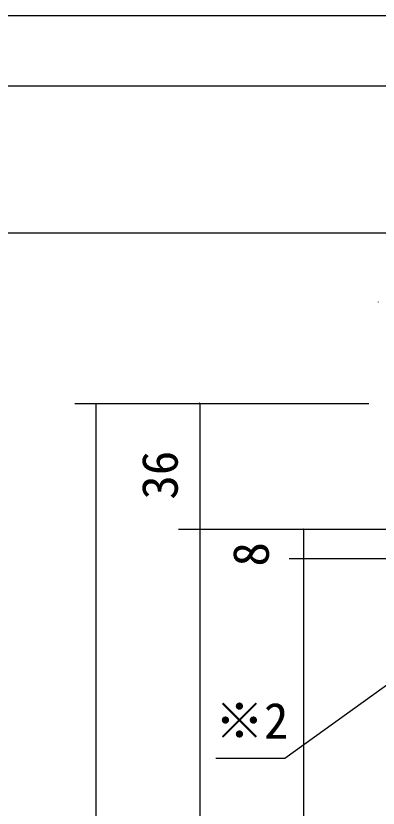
# Model space of a CAD drawing. Units: millimetres, scale not verified. Extents: x -800 to 800, y -554 to 554.
# Drawn here: x -591.8 to -488.4, y 327.5 to 554 of the extents above; entities that cross this region are included whole.
import ezdxf
from ezdxf.enums import TextEntityAlignment as Align

# ---------------------------------------------------------------- set-up
doc = ezdxf.new("R2010")
doc.units = ezdxf.units.MM
doc.header["$LTSCALE"] = 4
for name, color, linetype, lineweight in [('1-0', 7, 'Continuous', 25), ('1-4_0', 7, 'Continuous', 25), ('2-0', 7, 'Continuous', 25)]:
    doc.layers.add(name, color=color, linetype=linetype, lineweight=lineweight)
doc.styles.add('ＭＳ ゴシック', font='')
doc.styles.get('ＭＳ ゴシック').set_extended_font_data('MS Gothic')

msp = doc.modelspace()

# ---------------------------------------------------------------- linework, layer by layer
at = {"layer": '1-0'}
for p, q in [((-780, 534), (152, 534)), ((-780, 534), (152, 534)), ((-780, 492), (152, 492)), ((-780, 492), (152, 492))]:
    msp.add_line(p, q, dxfattribs=at)
at = {"layer": '1-4_0'}
for p, q in [((-780, 534), (152, 534)), ((-780, 492), (152, 492))]:
    msp.add_line(p, q, dxfattribs=at)
msp.add_lwpolyline([(-800, -554), (800, -554), (800, 554), (-800, 554)], close=True, dxfattribs=at)
at = {"layer": '2-0'}
for p, q in [((-574.961, 443.198), (-491.058, 443.198)), ((-568.962, 443.198), (-568.962, 184.929)), ((-568.927, 443.203), (-568.927, 443.198)), ((-539.317, 443.198), (-539.317, 184.929)), ((-539.277, 443.203), (-539.277, 443.198)), ((-545.316, 407.201), (-480.376, 407.201)), ((-539.277, 407.205), (-539.277, 407.201)), ((-509.672, 407.201), (-509.672, 184.929)), ((-509.628, 407.205), (-509.628, 407.201)), ((-513.757, 398.903), (-478.909, 398.903)), ((-509.628, 398.907), (-509.628, 398.903))]:
    msp.add_line(p, q, dxfattribs=at)
msp.add_lwpolyline([(-473.38, 371.748), (-514.977, 341.642), (-534.724, 341.642)], dxfattribs=at)
for centre, radius, start, end in [((-488.379, 472.168), 0.0364, 164.90664, 170.79719), ((-488.38, 472.168), 0.0351, 170.79726, 176.8722), ((-488.377, 472.168), 0.0375, 177.01984, 182.98016), ((-488.376, 472.168), 0.039, 182.81803, 188.68303), ((-488.378, 472.167), 0.0368, 188.68985, 194.73658), ((-488.38, 472.167), 0.0353, 194.74473, 200.91959), ((-488.377, 472.167), 0.0378, 159.18085, 164.90784), ((-488.376, 472.167), 0.039, 153.5908, 159.18282), ((-488.38, 472.167), 0.0344, 200.92855, 207.17057), ((-488.375, 472.166), 0.0402, 148.10362, 153.59312), ((-488.381, 472.167), 0.0341, 207.17971, 213.42495), ((-488.374, 472.166), 0.0412, 142.6859, 148.10593), ((-488.38, 472.167), 0.0345, 213.43361, 219.62004), ((-488.38, 472.167), 0.0354, 219.62766, 225.69966), ((-488.373, 472.165), 0.0421, 137.30632, 142.6879), ((-488.379, 472.168), 0.0368, 225.70587, 231.61752), ((-488.373, 472.165), 0.0428, 131.93785, 137.30778), ((-488.373, 472.164), 0.0434, 126.55952, 131.93856), ((-488.377, 472.17), 0.0388, 231.62219, 237.33899), ((-488.372, 472.164), 0.044, 121.15801, 126.55933), ((-488.376, 472.172), 0.0414, 237.34215, 242.84113), ((-488.372, 472.163), 0.0446, 115.72879, 121.15681), ((-488.375, 472.175), 0.0444, 242.84295, 248.1116), ((-488.371, 472.162), 0.0454, 110.27688, 115.72656), ((-488.373, 472.178), 0.048, 248.11234, 253.14678), ((-488.371, 472.161), 0.0466, 104.81688, 110.27368), ((-488.372, 472.182), 0.0521, 253.14669, 257.94963), ((-488.371, 472.16), 0.0481, 99.37217, 104.81289), ((-488.371, 472.187), 0.0567, 257.94896, 262.52772), ((-568.962, 443.198), 0.041, 171.54312, 177.18641), ((-568.961, 443.198), 0.0417, 177.17775, 182.82225), ((-568.962, 443.198), 0.041, 182.81359, 188.45688), ((-568.962, 443.199), 0.0404, 165.91706, 171.53953), ((-568.962, 443.198), 0.0404, 188.46047, 194.08294), ((-568.963, 443.199), 0.04, 154.78523, 160.32681), ((-568.962, 443.199), 0.0401, 160.3286, 165.91437), ((-568.962, 443.198), 0.0401, 194.08563, 199.6714), ((-568.963, 443.198), 0.04, 199.67319, 205.21477), ((-568.963, 443.199), 0.04, 149.28662, 154.78427), ((-568.963, 443.198), 0.04, 205.21573, 210.71338), ((-568.963, 443.199), 0.04, 143.82571, 149.28631), ((-568.963, 443.198), 0.04, 210.71369, 216.17429), ((-568.962, 443.199), 0.0401, 138.39047, 143.82588), ((-568.962, 443.198), 0.0401, 216.17412, 221.60953), ((-568.962, 443.199), 0.0401, 132.96563, 138.39089), ((-568.962, 443.198), 0.0401, 221.60911, 227.03437), ((-568.962, 443.199), 0.0401, 127.53469, 132.96608), ((-568.962, 443.198), 0.0401, 227.03392, 232.46531), ((-568.963, 443.199), 0.04, 122.08191, 127.53495), ((-568.963, 443.198), 0.04, 232.46505, 237.91809), ((-568.963, 443.199), 0.04, 116.59423, 122.08175), ((-568.963, 443.198), 0.04, 237.91825, 243.40577), ((-568.963, 443.199), 0.04, 111.06315, 116.59344), ((-568.963, 443.198), 0.04, 243.40656, 248.93685), ((-568.963, 443.199), 0.0401, 105.48647, 111.06159), ((-568.963, 443.198), 0.0401, 248.93841, 254.51353), ((-568.962, 443.198), 0.0403, 99.86956, 105.48401), ((-568.962, 443.198), 0.0403, 254.51599, 260.13044), ((-568.962, 443.198), 0.0408, 94.22616, 99.86619), ((-568.962, 443.199), 0.0408, 260.13381, 265.77384), ((-568.962, 443.201), 0.0373, 88.48374, 94.47024), ((-568.962, 443.195), 0.0373, 265.52976, 271.51626), ((-568.962, 443.211), 0.0279, 81.42033, 88.21513), ((-568.962, 443.186), 0.0279, 271.78487, 278.57967), ((-568.963, 443.209), 0.0297, 74.97948, 81.41745), ((-568.963, 443.188), 0.0297, 278.58255, 285.02052), ((-568.963, 443.207), 0.0317, 68.88813, 74.98022), ((-568.963, 443.19), 0.0317, 285.01978, 291.11187), ((-568.964, 443.205), 0.0339, 63.11043, 68.89128), ((-568.964, 443.192), 0.0339, 291.10872, 296.88957), ((-568.965, 443.203), 0.0361, 57.5965, 63.11495), ((-568.965, 443.194), 0.0361, 296.88505, 302.4035), ((-568.966, 443.201), 0.0381, 52.28986, 57.60165), ((-568.966, 443.195), 0.0381, 302.39835, 307.71014), ((-568.967, 443.2), 0.0398, 47.13241, 52.29512), ((-568.967, 443.197), 0.0398, 307.70488, 312.86759), ((-568.968, 443.199), 0.0411, 42.06763, 47.13744), ((-568.968, 443.198), 0.0411, 312.86256, 317.93237), ((-568.969, 443.198), 0.042, 37.0427, 42.07221), ((-568.969, 443.198), 0.042, 317.92779, 322.9573), ((-568.969, 443.198), 0.0424, 32.00991, 37.04664), ((-568.969, 443.199), 0.0424, 322.95336, 327.99009), ((-568.969, 443.198), 0.0425, 26.92804, 32.01303), ((-568.969, 443.199), 0.0425, 327.98697, 333.07196), ((-568.969, 443.198), 0.0424, 21.76387, 26.93014), ((-568.969, 443.199), 0.0424, 333.06986, 338.23613), ((-568.969, 443.198), 0.0421, 16.49382, 21.76473), ((-568.969, 443.199), 0.0421, 338.23527, 343.50618), ((-568.968, 443.198), 0.0418, 11.10593, 16.49324), ((-568.968, 443.198), 0.0418, 343.50676, 348.89407), ((-568.968, 443.198), 0.0416, 5.60157, 11.10374), ((-568.968, 443.198), 0.0416, 348.89626, 354.39843), ((-568.968, 443.198), 0.0418, 354.40229, 0.0033), ((-539.317, 443.198), 0.041, 171.54312, 177.18641), ((-539.316, 443.198), 0.0417, 177.17775, 182.82225), ((-539.317, 443.198), 0.041, 182.81359, 188.45688), ((-539.317, 443.199), 0.0404, 165.91706, 171.53953), ((-539.317, 443.198), 0.0404, 188.46047, 194.08294), ((-539.318, 443.199), 0.04, 154.78523, 160.32681), ((-539.317, 443.199), 0.0401, 160.3286, 165.91437), ((-539.317, 443.198), 0.0401, 194.08563, 199.6714), ((-539.318, 443.198), 0.04, 199.67319, 205.21477), ((-539.318, 443.199), 0.04, 149.28662, 154.78427), ((-539.318, 443.198), 0.04, 205.21573, 210.71338), ((-539.318, 443.199), 0.04, 143.82571, 149.28631), ((-539.318, 443.198), 0.04, 210.71369, 216.17429), ((-539.318, 443.199), 0.0401, 138.39047, 143.82588), ((-539.318, 443.198), 0.0401, 216.17412, 221.60953), ((-539.317, 443.199), 0.0401, 132.96563, 138.39089), ((-539.317, 443.198), 0.0401, 221.60911, 227.03437), ((-539.317, 443.199), 0.0401, 127.53469, 132.96608), ((-539.317, 443.198), 0.0401, 227.03392, 232.46531), ((-539.318, 443.199), 0.04, 122.08191, 127.53495), ((-539.318, 443.198), 0.04, 232.46505, 237.91809), ((-539.318, 443.199), 0.04, 116.59423, 122.08175), ((-539.318, 443.198), 0.04, 237.91825, 243.40577), ((-539.318, 443.199), 0.04, 111.06315, 116.59344), ((-539.318, 443.198), 0.04, 243.40656, 248.93685), ((-539.318, 443.199), 0.0401, 105.48647, 111.06159), ((-539.318, 443.198), 0.0401, 248.93841, 254.51353), ((-539.317, 443.198), 0.0403, 99.86956, 105.48401), ((-539.317, 443.198), 0.0403, 254.51599, 260.13044), ((-539.317, 443.198), 0.0408, 94.22616, 99.86619), ((-539.317, 443.199), 0.0408, 260.13381, 265.77384), ((-539.317, 443.197), 0.0416, 88.58138, 94.22605), ((-539.317, 443.2), 0.0416, 265.77395, 271.41862), ((-539.317, 443.197), 0.0412, 82.95382, 88.59887), ((-539.317, 443.199), 0.0412, 271.40113, 277.04618), ((-539.317, 443.198), 0.0405, 77.32053, 82.95002), ((-539.317, 443.199), 0.0405, 277.04998, 282.67947), ((-539.317, 443.199), 0.0402, 71.72164, 77.31761), ((-539.317, 443.198), 0.0402, 282.68239, 288.27836), ((-539.317, 443.199), 0.04, 66.16674, 71.71963), ((-539.317, 443.198), 0.04, 288.28037, 293.83326), ((-539.317, 443.199), 0.04, 60.65736, 66.16558), ((-539.317, 443.198), 0.04, 293.83442, 299.34264), ((-539.317, 443.199), 0.04, 55.18799, 60.65691), ((-539.317, 443.198), 0.04, 299.34309, 304.81201), ((-539.317, 443.199), 0.0401, 49.74767, 55.18807), ((-539.317, 443.198), 0.0401, 304.81193, 310.25233), ((-539.317, 443.199), 0.0401, 44.32176, 49.74806), ((-539.317, 443.198), 0.0401, 310.25194, 315.67824), ((-539.317, 443.199), 0.0401, 38.89389, 44.32223), ((-539.317, 443.198), 0.0401, 315.67777, 321.10611), ((-539.317, 443.199), 0.04, 33.44793, 38.89422), ((-539.317, 443.198), 0.04, 321.10578, 326.55207), ((-539.317, 443.199), 0.04, 27.96998, 33.44789), ((-539.317, 443.198), 0.04, 326.55211, 332.03002), ((-539.317, 443.199), 0.04, 22.45023, 27.96937), ((-539.317, 443.198), 0.04, 332.03063, 337.54977), ((-539.317, 443.199), 0.04, 16.88476, 22.44887), ((-539.317, 443.198), 0.04, 337.55113, 343.11524), ((-539.317, 443.199), 0.0402, 11.27695, 16.88253), ((-539.317, 443.198), 0.0402, 343.11747, 348.72305), ((-539.318, 443.199), 0.0407, 5.63842, 11.27381), ((-539.318, 443.198), 0.0407, 348.72619, 354.36158), ((-539.318, 443.198), 0.0414, 354.36558, 0.01077), ((-539.317, 407.201), 0.041, 171.54312, 177.18641), ((-539.316, 407.201), 0.0417, 177.17775, 182.82225), ((-539.317, 407.201), 0.041, 182.81359, 188.45688), ((-539.317, 407.201), 0.0404, 165.91706, 171.53953), ((-539.317, 407.201), 0.0404, 188.46047, 194.08294), ((-539.318, 407.202), 0.04, 154.78523, 160.32681), ((-539.317, 407.201), 0.0401, 160.3286, 165.91437), ((-539.317, 407.201), 0.0401, 194.08563, 199.6714), ((-539.318, 407.201), 0.04, 199.67319, 205.21477), ((-539.318, 407.202), 0.04, 149.28662, 154.78427), ((-539.318, 407.201), 0.04, 205.21573, 210.71338), ((-539.318, 407.201), 0.04, 143.82571, 149.28631), ((-539.318, 407.201), 0.04, 210.71369, 216.17429), ((-539.318, 407.201), 0.0401, 138.39047, 143.82588), ((-539.318, 407.201), 0.0401, 216.17412, 221.60953), ((-539.317, 407.201), 0.0401, 132.96563, 138.39089), ((-539.317, 407.201), 0.0401, 221.60911, 227.03437), ((-539.317, 407.201), 0.0401, 127.53469, 132.96608), ((-539.317, 407.201), 0.0401, 227.03392, 232.46531), ((-539.318, 407.201), 0.04, 122.08191, 127.53495), ((-539.318, 407.201), 0.04, 232.46505, 237.91809), ((-539.318, 407.202), 0.04, 116.59423, 122.08175), ((-539.318, 407.201), 0.04, 237.91825, 243.40577), ((-539.318, 407.202), 0.04, 111.06315, 116.59344), ((-539.318, 407.201), 0.04, 243.40656, 248.93685), ((-539.318, 407.201), 0.0401, 105.48647, 111.06159), ((-539.318, 407.201), 0.0401, 248.93841, 254.51353), ((-539.317, 407.201), 0.0403, 99.86956, 105.48401), ((-539.317, 407.201), 0.0403, 254.51599, 260.13044), ((-539.317, 407.201), 0.0408, 94.22616, 99.86619), ((-539.317, 407.202), 0.0408, 260.13381, 265.77384), ((-539.317, 407.2), 0.0416, 88.58138, 94.22605), ((-539.317, 407.203), 0.0416, 265.77395, 271.41862), ((-539.317, 407.2), 0.0412, 82.95382, 88.59887), ((-539.317, 407.202), 0.0412, 271.40113, 277.04618), ((-539.317, 407.201), 0.0405, 77.32053, 82.95002), ((-539.317, 407.202), 0.0405, 277.04998, 282.67947), ((-539.317, 407.201), 0.0402, 71.72164, 77.31761), ((-539.317, 407.201), 0.0402, 282.68239, 288.27836), ((-539.317, 407.202), 0.04, 66.16674, 71.71963), ((-539.317, 407.201), 0.04, 288.28037, 293.83326), ((-539.317, 407.202), 0.04, 60.65736, 66.16558), ((-539.317, 407.201), 0.04, 293.83442, 299.34264), ((-539.317, 407.202), 0.04, 55.18799, 60.65691), ((-539.317, 407.201), 0.04, 299.34309, 304.81201), ((-539.317, 407.201), 0.0401, 49.74767, 55.18807), ((-539.317, 407.201), 0.0401, 304.81193, 310.25233), ((-539.317, 407.201), 0.0401, 44.32176, 49.74806), ((-539.317, 407.201), 0.0401, 310.25194, 315.67824), ((-539.317, 407.201), 0.0401, 38.89389, 44.32223), ((-539.317, 407.201), 0.0401, 315.67777, 321.10611), ((-539.317, 407.201), 0.04, 33.44793, 38.89422), ((-539.317, 407.201), 0.04, 321.10578, 326.55207), ((-539.317, 407.202), 0.04, 27.96998, 33.44789), ((-539.317, 407.201), 0.04, 326.55211, 332.03002), ((-539.317, 407.202), 0.04, 22.45023, 27.96937), ((-539.317, 407.201), 0.04, 332.03063, 337.54977), ((-539.317, 407.202), 0.04, 16.88476, 22.44887), ((-539.317, 407.201), 0.04, 337.55113, 343.11524), ((-539.317, 407.201), 0.0402, 11.27695, 16.88253), ((-539.317, 407.201), 0.0402, 343.11747, 348.72305), ((-539.318, 407.201), 0.0407, 5.63842, 11.27381), ((-539.318, 407.201), 0.0407, 348.72619, 354.36158), ((-539.318, 407.201), 0.0414, 354.36558, 0.01077), ((-509.679, 407.201), 0.034, 169.66792, 176.48365), ((-509.679, 407.201), 0.0336, 176.49842, 183.50158), ((-509.679, 407.201), 0.034, 183.51635, 190.33208), ((-509.676, 407.2), 0.0372, 157.02491, 163.15709), ((-509.677, 407.201), 0.0353, 163.1618, 169.65809), ((-509.677, 407.202), 0.0353, 190.34191, 196.8382), ((-509.676, 407.202), 0.0372, 196.84291, 202.97509), ((-509.673, 407.2), 0.0395, 151.26123, 157.02452), ((-509.673, 407.203), 0.0395, 202.97548, 208.73877), ((-509.671, 407.198), 0.042, 145.84337, 151.26406), ((-509.671, 407.204), 0.042, 208.73594, 214.15663), ((-509.669, 407.197), 0.0444, 140.7223, 145.84837), ((-509.669, 407.206), 0.0444, 214.15163, 219.2777), ((-509.668, 407.196), 0.0464, 135.83518, 140.72872), ((-509.668, 407.207), 0.0464, 219.27128, 224.16482), ((-509.667, 407.195), 0.0478, 131.11038, 135.84255), ((-509.667, 407.208), 0.0478, 224.15745, 228.88962), ((-509.666, 407.194), 0.0483, 126.46998, 131.11849), ((-509.666, 407.208), 0.0483, 228.88151, 233.53002), ((-509.667, 407.195), 0.0477, 121.83029, 126.47884), ((-509.667, 407.208), 0.0477, 233.52116, 238.16971), ((-509.668, 407.196), 0.0461, 117.10086, 121.84002), ((-509.668, 407.206), 0.0461, 238.15998, 242.89914), ((-509.669, 407.199), 0.0434, 112.18274, 117.11163), ((-509.669, 407.204), 0.0434, 242.88837, 247.81726), ((-509.67, 407.202), 0.04, 106.96664, 112.19467), ((-509.67, 407.201), 0.04, 247.80533, 253.03336), ((-509.671, 407.206), 0.036, 101.33211, 106.97957), ((-509.671, 407.197), 0.036, 253.02043, 258.66789), ((-509.672, 407.21), 0.0318, 95.15006, 101.34529), ((-509.672, 407.193), 0.0318, 258.65471, 264.84994), ((-509.672, 407.21), 0.0313, 88.38364, 94.86852), ((-509.672, 407.192), 0.0313, 265.13148, 271.61636), ((-509.672, 407.198), 0.0434, 83.12314, 88.57708), ((-509.672, 407.204), 0.0434, 271.42292, 276.87686), ((-509.673, 407.196), 0.0453, 77.89537, 83.12598), ((-509.673, 407.206), 0.0453, 276.87402, 282.10463), ((-509.673, 407.195), 0.047, 72.84997, 77.89942), ((-509.673, 407.208), 0.047, 282.10058, 287.15003), ((-509.673, 407.193), 0.0483, 67.9366, 72.85478), ((-509.673, 407.209), 0.0483, 287.14522, 292.0634), ((-509.674, 407.193), 0.0491, 63.10034, 67.94188), ((-509.674, 407.21), 0.0491, 292.05812, 296.89966), ((-509.674, 407.192), 0.0492, 58.28351, 63.10588), ((-509.674, 407.21), 0.0492, 296.89412, 301.71649), ((-509.673, 407.193), 0.0486, 53.42696, 58.28916), ((-509.673, 407.21), 0.0486, 301.71084, 306.57304), ((-509.673, 407.194), 0.0474, 48.47111, 53.43255), ((-509.673, 407.209), 0.0474, 306.56745, 311.52889), ((-509.671, 407.195), 0.0457, 43.35728, 48.47643), ((-509.671, 407.207), 0.0457, 311.52357, 316.64272), ((-509.67, 407.197), 0.0435, 38.02972, 43.36198), ((-509.67, 407.206), 0.0435, 316.63802, 321.97028), ((-509.668, 407.198), 0.0412, 32.43901, 38.03329), ((-509.668, 407.204), 0.0412, 321.96671, 327.56099), ((-509.666, 407.199), 0.0389, 26.54704, 32.44071), ((-509.666, 407.203), 0.0389, 327.55929, 333.45296), ((-509.664, 407.2), 0.0368, 20.33391, 26.54599), ((-509.664, 407.202), 0.0368, 333.45401, 339.66609), ((-509.663, 407.201), 0.0351, 13.80584, 20.32921), ((-509.663, 407.202), 0.0351, 339.67079, 346.19416), ((-509.662, 407.201), 0.0339, 7.00248, 13.79688), ((-509.662, 407.201), 0.0339, 346.20312, 352.99752), ((-509.661, 407.201), 0.0335, 353.01066, 359.99945), ((-509.68, 398.903), 0.0329, 169.5068, 176.48094), ((-509.674, 398.903), 0.0387, 183.19665, 189.64964), ((-509.679, 398.903), 0.0341, 156.22183, 162.70615), ((-509.679, 398.903), 0.0331, 162.71651, 169.49189), ((-509.676, 398.903), 0.0365, 176.63076, 183.36924), ((-509.675, 398.903), 0.0378, 189.66217, 196.05888), ((-509.675, 398.903), 0.0378, 196.06925, 202.32182), ((-509.677, 398.902), 0.0358, 150.07413, 156.21633), ((-509.674, 398.903), 0.0383, 202.32916, 208.37387), ((-509.675, 398.901), 0.0378, 144.28507, 150.0729), ((-509.673, 398.904), 0.0394, 208.37793, 214.17911), ((-509.673, 398.9), 0.0401, 138.83453, 144.28712), ((-509.672, 398.904), 0.0408, 214.18014, 219.72938), ((-509.672, 398.898), 0.0424, 133.67974, 138.83888), ((-509.671, 398.905), 0.0422, 219.72789, 225.04023), ((-509.67, 398.897), 0.0443, 128.76298, 133.68562), ((-509.67, 398.906), 0.0435, 225.03677, 230.14601), ((-509.669, 398.896), 0.0457, 124.01692, 128.76989), ((-509.67, 398.907), 0.0444, 230.14103, 235.09526), ((-509.669, 398.895), 0.0463, 119.36744, 124.0246), ((-509.669, 398.907), 0.0448, 235.08908, 239.9475), ((-509.669, 398.896), 0.046, 114.73464, 119.37586), ((-509.67, 398.907), 0.0444, 239.94029, 244.77142), ((-509.67, 398.897), 0.0447, 110.03222, 114.74387), ((-509.67, 398.906), 0.0432, 244.76319, 249.6443), ((-509.671, 398.899), 0.0423, 105.16611, 110.0424), ((-509.671, 398.904), 0.0412, 249.63501, 254.65249), ((-509.671, 398.902), 0.0392, 100.03279, 105.17735), ((-509.671, 398.901), 0.0385, 254.6421, 259.89228), ((-509.672, 398.906), 0.0355, 94.51849, 100.04499), ((-509.672, 398.898), 0.0351, 259.88091, 265.47025), ((-509.672, 398.906), 0.0356, 88.57852, 94.27587), ((-509.672, 398.898), 0.0355, 265.71259, 271.42616), ((-509.672, 398.892), 0.0491, 83.94021, 88.75953), ((-509.672, 398.912), 0.0488, 271.23828, 276.08996), ((-509.672, 398.891), 0.0503, 79.24467, 83.94444), ((-509.672, 398.912), 0.0495, 276.08599, 280.86009), ((-509.673, 398.89), 0.051, 74.62095, 79.24938), ((-509.672, 398.913), 0.0498, 280.85581, 285.59788), ((-509.673, 398.89), 0.051, 70.01748, 74.62597), ((-509.672, 398.912), 0.0495, 285.59346, 290.35092), ((-509.672, 398.891), 0.0504, 65.38055, 70.02271), ((-509.672, 398.912), 0.0487, 290.34651, 295.16735), ((-509.672, 398.892), 0.0491, 60.65502, 65.38587), ((-509.672, 398.91), 0.0474, 295.16315, 300.09468), ((-509.671, 398.894), 0.0472, 55.78519, 60.66027), ((-509.671, 398.909), 0.0457, 300.09095, 305.17809), ((-509.67, 398.895), 0.045, 50.71624, 55.79012), ((-509.67, 398.907), 0.0438, 305.17516, 310.45808), ((-509.668, 398.897), 0.0424, 45.39667, 50.72046), ((-509.668, 398.906), 0.0418, 310.45643, 315.96722), ((-509.666, 398.899), 0.0398, 39.78219, 45.39958), ((-509.667, 398.905), 0.04, 315.9674, 321.72576), ((-509.666, 398.904), 0.0383, 321.72837, 327.73665), ((-509.664, 398.901), 0.0374, 33.84154, 39.78298), ((-509.663, 398.902), 0.0352, 27.56397, 33.83927), ((-509.665, 398.903), 0.0372, 327.74215, 333.98051), ((-509.661, 398.903), 0.0336, 20.9675, 27.55776), ((-509.664, 398.903), 0.0365, 333.98906, 340.4123), ((-509.66, 398.903), 0.0325, 14.10561, 20.9569), ((-509.664, 398.903), 0.0366, 340.42351, 346.96127), ((-509.66, 398.903), 0.0323, 7.06908, 14.09098), ((-509.667, 398.903), 0.0393, 353.54886, 0.03266), ((-509.665, 398.903), 0.0375, 346.97416, 353.53573)]:
    msp.add_arc(centre, radius, start, end, dxfattribs=at)

# ---------------------------------------------------------------- texts
at = {"layer": '2-0', "style": 'ＭＳ ゴシック'}
for s, p in [('36', (-542.508, 415.703)), ('8', (-516.504, 396.568))]:
    msp.add_text(s, height=10.26, rotation=90, dxfattribs=at).set_placement(p, align=Align.BOTTOM_LEFT)
msp.add_text('※2', height=10.26, dxfattribs=at).set_placement((-534.971, 344.277), align=Align.BOTTOM_LEFT)

doc.saveas('drawing.dxf')
